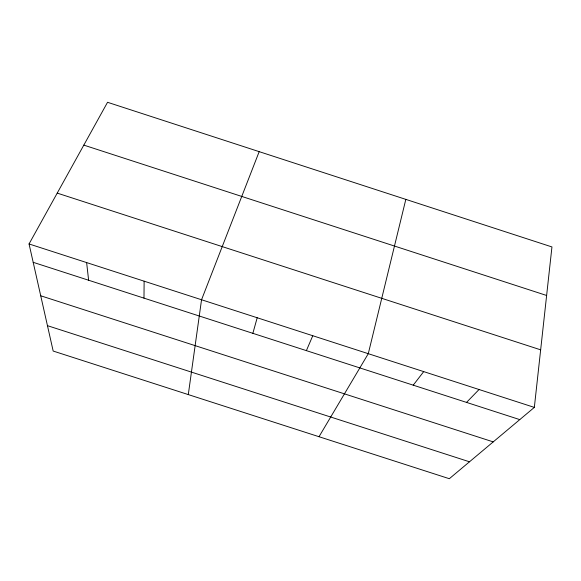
<?xml version="1.0" encoding="UTF-8"?>
<svg xmlns="http://www.w3.org/2000/svg" width="581" height="581" viewBox="0 0 581 581"><rect width="100%" height="100%" fill="white"/><g stroke="black" fill="none" stroke-linecap="round" stroke-linejoin="round"><path stroke-width="0.87" d="M143.986 298.133L144.124 281.175M534.338 407.397L551.95 246.94L107.543 102.292L29.05 243.955L53.176 351.047L449.324 478.708L534.338 407.397L29.05 243.955M188.295 394.586L201.542 299.752L259.184 151.648M405.828 199.377L368.281 353.684L319.013 436.716M252.866 333.334L257.194 317.749M306.383 350.633L312.774 335.731M413.222 385.167L423.709 371.615M466.528 402.401L479.056 389.517M47.46 325.665L469.492 461.793M57.221 193.11L540.657 349.835M33.19 262.321L519.777 419.613M40.728 295.78L493.225 441.887M83.817 145.119L546.627 295.475M86.627 262.576L88.624 280.238"/></g></svg>
